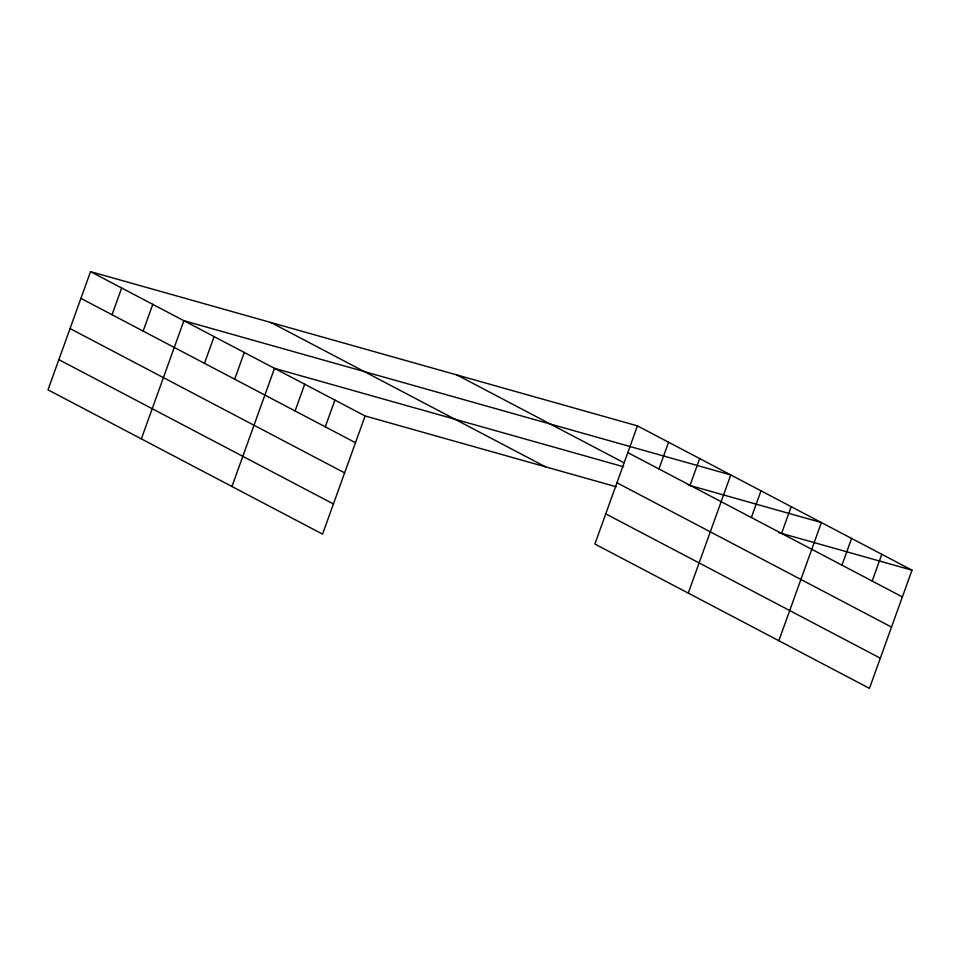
<?xml version="1.0" encoding="UTF-8"?>
<svg xmlns="http://www.w3.org/2000/svg" width="960" height="960" viewBox="0 0 960 960"><rect width="100%" height="100%" fill="white"/><g stroke="black" fill="none" stroke-linecap="round" stroke-linejoin="round"><path stroke-width="1.44" d="M90.54 271.644L48 389.82L322.56 534.132L365.112 415.968L90.54 271.644L637.44 425.868L912 570.18L869.46 688.356L594.888 544.032L637.44 425.868M112.032 314.736L121.656 288M143.148 331.092L152.784 304.356M141.348 438.888L183.9 320.712L730.788 474.936L688.248 593.1M204.468 363.324L214.104 336.588M234.672 379.2L244.296 352.464M231.96 486.516L274.5 368.34L623.628 466.788M295.08 410.952L304.704 384.216M325.284 426.828L334.908 400.092M658.932 468.96L668.556 442.224M690.048 485.316L699.672 458.58M751.368 517.536L760.992 490.812M781.572 533.412L791.196 506.676M778.848 640.728L821.388 522.552L688.188 484.992M841.968 565.164L851.592 538.428M872.172 581.04L881.796 554.304M365.112 415.968L616.212 486.768M778.788 532.62L912 570.18M627.804 452.604L902.376 596.916M456.96 374.976L623.844 462.696M616.944 482.772L891.516 627.084M271.02 322.536L545.58 466.86M605.748 513.864L880.32 658.176M80.916 298.38L355.488 442.704M70.056 328.56L344.616 472.872M58.86 359.64L333.432 503.964"/></g></svg>
